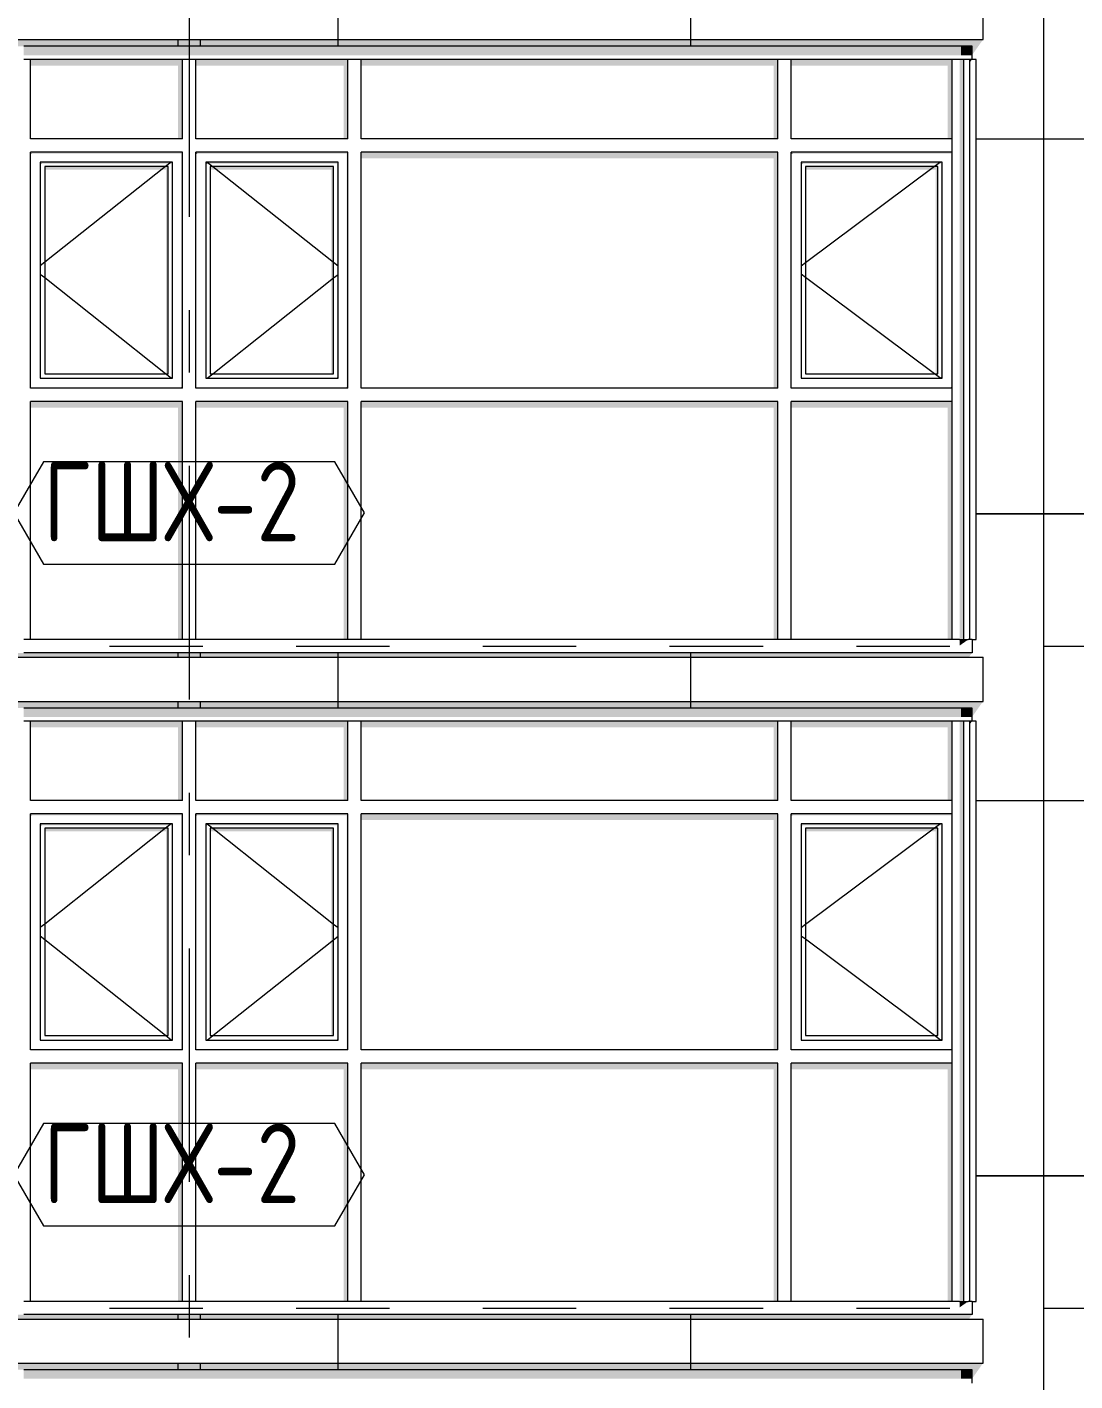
# Model space of a CAD drawing. Header units: millimetres. Extents: x 18162 to 7085488, y 72188 to 247925.
# Drawn here: x 4832705 to 4837456, y 100506 to 106643 of the extents above; entities that cross this region are included whole.
import ezdxf
from ezdxf.enums import TextEntityAlignment as Align

# ---------------------------------------------------------------- set-up
doc = ezdxf.new("R2010")
doc.units = ezdxf.units.MM
doc.header["$MEASUREMENT"] = 0
doc.linetypes.add('Dashed', pattern=[423.333333, 211.666667, -211.666667])
doc.linetypes.add('Double Dashed', pattern=[1093.611073, 529.166651, -211.666656, 141.111112, -211.666656])
for name, color, linetype in [('Finish - Wall', 7, 'Continuous'), ('Structural - Bearing', 7, 'Continuous'), ('Structural - Grid', 7, 'Continuous')]:
    doc.layers.add(name, color=color, linetype=linetype)
doc.styles.add('GENERATED_STYLE_3', font='', dxfattribs={"width": 0.8})
doc.styles.get('GENERATED_STYLE_3').set_extended_font_data('ISOCPEUR MON')
doc.dimstyles.new('GENERATED_STYLE__15', dxfattribs={"dimtxt": 440.00001, "dimasz": 228, "dimexe": 0.18, "dimexo": 150, "dimgap": 0, "dimtad": 1, "dimdec": 0, "dimzin": 0, "dimdsep": 46, "dimtxsty": 'GENERATED_STYLE_3', "dimblk": 'ARROWHEAD_2', "dimblk1": 'ARROWHEAD_2', "dimblk2": 'ARROWHEAD_2', "dimcen": 0.09, "dimclrd": 13, "dimclre": 13, "dimclrt": 13, "dimadec": 0, "dimazin": 0, "dimtfac": 1, "dimtdec": 4, "dimtmove": 0, "dimatfit": 3, "dimfxl": 1, "dimtolj": 1, "dimtzin": 0, "dimarcsym": 0})
pattern_1 = [(180, (4860813, 82836.7), (0, 1000), []), (90, (4860813, 82836.7), (1000, 0), [])]

# ---------------------------------------------------------------- blocks, each defined once
blk = doc.blocks.new('*X1795', base_point=(4860813, 82836.7))
at = {"layer": 'Structural - Bearing', "color": 8, "linetype": 'Continuous', "lineweight": 13}
for p, q in [((4837313, 100736.7), (4837313, 98436.7)), ((4838913, 100736.7), (4838913, 100136.7)), ((4834113, 100586.7), (4834113, 100556.7)), ((4835713, 100586.7), (4835713, 100556.7)), ((4837009, 100136.7), (4837313, 100136.7)), ((4837313, 100136.7), (4837639.5, 100136.7)), ((4839239.5, 100136.7), (4840013, 100136.7)), ((4840013, 100136.7), (4840289.5, 100136.7)), ((4837313, 98436.7), (4837009, 98436.7)), ((4837009, 98436.7), (4837313, 98436.7)), ((4837313, 98436.7), (4837639.5, 98436.7)), ((4837313, 98436.7), (4837313, 97836.7)), ((4837639.5, 98436.7), (4837313, 98436.7)), ((4838913, 98436.7), (4840013, 98436.7)), ((4838913, 98436.7), (4838913, 97836.7)), ((4840013, 98436.7), (4839239.5, 98436.7)), ((4840289.5, 98436.7), (4840013, 98436.7)), ((4840013, 98436.7), (4840289.5, 98436.7)), ((4837313, 97836.7), (4837313, 97736.7)), ((4838913, 97836.7), (4838913, 97736.7)), ((4834113, 97806.7), (4834113, 97786.7)), ((4835713, 97806.7), (4835713, 97786.7))]:
    blk.add_line(p, q, dxfattribs=at)
blk = doc.blocks.new('*X1802', base_point=(4860813, 82836.7))
at = {"layer": 'Structural - Bearing', "color": 8, "linetype": 'Continuous', "lineweight": 13}
for p, q in [((4837313, 103736.7), (4837313, 101436.7)), ((4838913, 103736.7), (4838913, 103136.7)), ((4834113, 103586.7), (4834113, 103556.7)), ((4835713, 103586.7), (4835713, 103556.7)), ((4837009, 103136.7), (4837313, 103136.7)), ((4837313, 103136.7), (4837639.5, 103136.7)), ((4839239.5, 103136.7), (4840013, 103136.7)), ((4840013, 103136.7), (4840289.5, 103136.7)), ((4837313, 101436.7), (4837009, 101436.7)), ((4837009, 101436.7), (4837313, 101436.7)), ((4837313, 101436.7), (4837639.5, 101436.7)), ((4837313, 101436.7), (4837313, 100836.7)), ((4837639.5, 101436.7), (4837313, 101436.7)), ((4838913, 101436.7), (4840013, 101436.7)), ((4838913, 101436.7), (4838913, 100836.7)), ((4840013, 101436.7), (4839239.5, 101436.7)), ((4840289.5, 101436.7), (4840013, 101436.7)), ((4840013, 101436.7), (4840289.5, 101436.7)), ((4837313, 100836.7), (4837313, 100736.7)), ((4838913, 100836.7), (4838913, 100736.7)), ((4834113, 100806.7), (4834113, 100786.7)), ((4835713, 100806.7), (4835713, 100786.7))]:
    blk.add_line(p, q, dxfattribs=at)
blk = doc.blocks.new('*X1810', base_point=(4860813, 82836.7))
at = {"layer": 'Structural - Bearing', "color": 8, "linetype": 'Continuous', "lineweight": 13}
for p, q in [((4837313, 106736.7), (4837313, 104436.7)), ((4838913, 106736.7), (4838913, 106136.7)), ((4834113, 106586.7), (4834113, 106556.7)), ((4835713, 106586.7), (4835713, 106556.7)), ((4837009, 106136.7), (4837313, 106136.7)), ((4837313, 106136.7), (4837639.5, 106136.7)), ((4839239.5, 106136.7), (4840013, 106136.7)), ((4840013, 106136.7), (4840289.5, 106136.7)), ((4837313, 104436.7), (4837009, 104436.7)), ((4837009, 104436.7), (4837313, 104436.7)), ((4837313, 104436.7), (4837639.5, 104436.7)), ((4837313, 104436.7), (4837313, 103836.7)), ((4837639.5, 104436.7), (4837313, 104436.7)), ((4838913, 104436.7), (4840013, 104436.7)), ((4838913, 104436.7), (4838913, 103836.7)), ((4840013, 104436.7), (4839239.5, 104436.7)), ((4840289.5, 104436.7), (4840013, 104436.7)), ((4840013, 104436.7), (4840289.5, 104436.7)), ((4834113, 103806.7), (4834113, 103786.7)), ((4835713, 103806.7), (4835713, 103786.7)), ((4837313, 103836.7), (4837313, 103736.7)), ((4838913, 103836.7), (4838913, 103736.7))]:
    blk.add_line(p, q, dxfattribs=at)
blk = doc.blocks.new('*X1825', base_point=(4860813, 82836.7))
at = {"layer": 'Structural - Bearing', "color": 7, "linetype": 'Continuous', "lineweight": 9}
for p, q in [((4830913, 100786.7), (4830913, 100586.7)), ((4832513, 100786.7), (4832513, 100586.7)), ((4834113, 100786.7), (4834113, 100586.7)), ((4835713, 100786.7), (4835713, 100586.7))]:
    blk.add_line(p, q, dxfattribs=at)
blk = doc.blocks.new('*X1826', base_point=(4860813, 82836.7))
at = {"layer": 'Structural - Bearing', "color": 7, "linetype": 'Continuous', "lineweight": 9}
for p, q in [((4830913, 103786.7), (4830913, 103586.7)), ((4832513, 103786.7), (4832513, 103586.7)), ((4834113, 103786.7), (4834113, 103586.7)), ((4835713, 103786.7), (4835713, 103586.7))]:
    blk.add_line(p, q, dxfattribs=at)
blk = doc.blocks.new('*X1827', base_point=(4860813, 82836.7))
at = {"layer": 'Structural - Bearing', "color": 7, "linetype": 'Continuous', "lineweight": 9}
for p, q in [((4830913, 106786.7), (4830913, 106586.7)), ((4832513, 106786.7), (4832513, 106586.7)), ((4834113, 106786.7), (4834113, 106586.7)), ((4835713, 106786.7), (4835713, 106586.7))]:
    blk.add_line(p, q, dxfattribs=at)
blk = doc.blocks.new('*D2094', base_point=(4860813, 82836.7))
at = {"color": 13, "linetype": 'Continuous', "lineweight": 13}
for p, q in [((4844580.9, 133286.7), (4844580.9, 133433.4)), ((4844805.9, 133286.7), (4829939.5, 133286.7)), ((4844580.9, 82736.7), (4844580.9, 133286.7))]:
    blk.add_line(p, q, dxfattribs=at)
at = {"color": 12, "linetype": 'Continuous', "lineweight": 35}
for p, q in [((4844730.9, 133200.1), (4844430.9, 133373.3)), ((4844430.9, 82823.3), (4844730.9, 82650.1))]:
    blk.add_line(p, q, dxfattribs=at)
at = {"color": 13, "lineweight": 13, "insert": (4844708.4, 107335.5), "char_height": 440, "attachment_point": 7, "rotation": 90, "style": 'GENERATED_STYLE_3'}
blk.add_mtext('\\A1;{\\pql;\\fISOCPEUR MON|b0|i0|c0|p0;\\W0.800000;50,550}', dxfattribs=at)
blk = doc.blocks.new('ARROWHEAD_2')
at = {"color": 0, "linetype": 'Continuous', "lineweight": 0}
for p, q in [((-0.378, -0.655), (0.378, 0.655)), ((0, 0), (-1, 0))]:
    blk.add_line(p, q, dxfattribs=at)
blk = doc.blocks.new('Label_97_3', base_point=(4833439.5, 101206.7))
at = {"color": 13, "linetype": 'Continuous', "lineweight": 13, "flags": 128}
blk.add_lwpolyline([(4832644.4, 101440.9), (4832778.5, 101208.7), (4834100.6, 101208.7), (4834234.7, 101440.9), (4834100.6, 101673.2), (4832778.5, 101673.2)], close=True, dxfattribs=at)
at = {"color": 13, "lineweight": 13, "insert": (4832778.5, 101672.5), "char_height": 360, "attachment_point": 1, "style": 'GENERATED_STYLE_3'}
blk.add_mtext('\\A1;{\\pql;\\pt0,253000;\\fISOCPEUR MON|b0|i0|c0|p0;\\W0.800000;ГШХ-2\\fISOCPEUR MON|b0|i0|c0|p0;\\W0.800000;\\A1{\\H.66x;\\S^  ;}\\fISOCPEUR MON|b0|i0|c0|p0;\\W0.800000;\\fISOCPEUR MON|b0|i0|c0|p0;\\W0.800000;\\A1{\\H.66x;\\S^  ;}\\fISOCPEUR MON|b0|i0|c0|p0;\\W0.800000; \\fISOCPEUR MON|b0|i0|c0|p0;\\W0.800000;\\fISOCPEUR MON|b0|i0|c0|p0;\\W0.800000;\\fISOCPEUR MON|b0|i0|c0|p0;\\W0.800000;\\fISOCPEUR MON|b0|i0|c0|p0;\\W0.800000;\\fISOCPEUR MON|b0|i0|c0|p0;\\W0.800000;\\fISOCPEUR MON|b0|i0|c0|p0;\\W0.800000;\\fISOCPEUR MON|b0|i0|c0|p0;\\W0.800000;\\fISOCPEUR MON|b0|i0|c0|p0;\\W0.800000;\\fISOCPEUR MON|b0|i0|c0|p0;\\W0.800000;\\fISOCPEUR MON|b0|i0|c0|p0;\\W0.800000;\\fISOCPEUR MON|b0|i0|c0|p0;\\W0.800000;\\fISOCPEUR MON|b0|i0|c0|p0;\\W0.800000;\\fISOCPEUR MON|b0|i0|c0|p0;\\W0.800000;\\fISOCPEUR MON|b0|i0|c0|p0;\\W0.800000;\\fISOCPEUR MON|b0|i0|c0|p0;\\W0.800000;\\fISOCPEUR MON|b0|i0|c0|p0;\\W0.800000;\\fISOCPEUR MON|b0|i0|c0|p0;\\W0.800000;\\fISOCPEUR MON|b0|i0|c0|p0;\\W0.800000;\\fISOCPEUR MON|b0|i0|c0|p0;\\W0.800000;\\fISOCPEUR MON|b0|i0|c0|p0;\\W0.800000;\\fISOCPEUR MON|b0|i0|c0|p0;\\W0.800000;\\fISOCPEUR MON|b0|i0|c0|p0;\\W0.800000;\\fISOCPEUR MON|b0|i0|c0|p0;\\W0.800000;\\fISOCPEUR MON|b0|i0|c0|p0;\\W0.800000;\\fISOCPEUR MON|b0|i0|c0|p0;\\W0.800000;\\fISOCPEUR MON|b0|i0|c0|p0;\\W0.800000;\\fISOCPEUR MON|b0|i0|c0|p0;\\W0.800000;\\fISOCPEUR MON|b0|i0|c0|p0;\\W0.800000;\\fISOCPEUR MON|b0|i0|c0|p0;\\W0.800000;\\fISOCPEUR MON|b0|i0|c0|p0;\\W0.800000;\\fISOCPEUR MON|b0|i0|c0|p0;\\W0.800000;\\fISOCPEUR MON|b0|i0|c0|p0;\\W0.800000;\\fISOCPEUR MON|b0|i0|c0|p0;\\W0.800000;\\fISOCPEUR MON|b0|i0|c0|p0;\\W0.800000;\\fISOCPEUR MON|b0|i0|c0|p0;\\W0.800000;\\fISOCPEUR MON|b0|i0|c0|p0;\\W0.800000;\\fISOCPEUR MON|b0|i0|c0|p0;\\W0.800000;\\fISOCPEUR MON|b0|i0|c0|p0;\\W0.800000;\\fISOCPEUR MON|b0|i0|c0|p0;\\W0.800000;\\fISOCPEUR MON|b0|i0|c0|p0;\\W0.800000;\\fISOCPEUR MON|b0|i0|c0|p0;\\W0.800000;\\fISOCPEUR MON|b0|i0|c0|p0;\\W0.800000;\\fISOCPEUR MON|b0|i0|c0|p0;\\W0.800000;}', dxfattribs=at)
blk = doc.blocks.new('Label_100_3', base_point=(4833439.5, 104206.7))
at = {"color": 13, "linetype": 'Continuous', "lineweight": 13, "flags": 128}
blk.add_lwpolyline([(4832644.4, 104440.9), (4832778.5, 104208.7), (4834100.6, 104208.7), (4834234.7, 104440.9), (4834100.6, 104673.2), (4832778.5, 104673.2)], close=True, dxfattribs=at)
at = {"color": 13, "lineweight": 13, "insert": (4832778.5, 104672.5), "char_height": 360, "attachment_point": 1, "style": 'GENERATED_STYLE_3'}
blk.add_mtext('\\A1;{\\pql;\\pt0,253000;\\fISOCPEUR MON|b0|i0|c0|p0;\\W0.800000;ГШХ-2\\fISOCPEUR MON|b0|i0|c0|p0;\\W0.800000;\\A1{\\H.66x;\\S^  ;}\\fISOCPEUR MON|b0|i0|c0|p0;\\W0.800000;\\fISOCPEUR MON|b0|i0|c0|p0;\\W0.800000;\\A1{\\H.66x;\\S^  ;}\\fISOCPEUR MON|b0|i0|c0|p0;\\W0.800000; \\fISOCPEUR MON|b0|i0|c0|p0;\\W0.800000;\\fISOCPEUR MON|b0|i0|c0|p0;\\W0.800000;\\fISOCPEUR MON|b0|i0|c0|p0;\\W0.800000;\\fISOCPEUR MON|b0|i0|c0|p0;\\W0.800000;\\fISOCPEUR MON|b0|i0|c0|p0;\\W0.800000;\\fISOCPEUR MON|b0|i0|c0|p0;\\W0.800000;\\fISOCPEUR MON|b0|i0|c0|p0;\\W0.800000;\\fISOCPEUR MON|b0|i0|c0|p0;\\W0.800000;\\fISOCPEUR MON|b0|i0|c0|p0;\\W0.800000;\\fISOCPEUR MON|b0|i0|c0|p0;\\W0.800000;\\fISOCPEUR MON|b0|i0|c0|p0;\\W0.800000;\\fISOCPEUR MON|b0|i0|c0|p0;\\W0.800000;\\fISOCPEUR MON|b0|i0|c0|p0;\\W0.800000;\\fISOCPEUR MON|b0|i0|c0|p0;\\W0.800000;\\fISOCPEUR MON|b0|i0|c0|p0;\\W0.800000;\\fISOCPEUR MON|b0|i0|c0|p0;\\W0.800000;\\fISOCPEUR MON|b0|i0|c0|p0;\\W0.800000;\\fISOCPEUR MON|b0|i0|c0|p0;\\W0.800000;\\fISOCPEUR MON|b0|i0|c0|p0;\\W0.800000;\\fISOCPEUR MON|b0|i0|c0|p0;\\W0.800000;\\fISOCPEUR MON|b0|i0|c0|p0;\\W0.800000;\\fISOCPEUR MON|b0|i0|c0|p0;\\W0.800000;\\fISOCPEUR MON|b0|i0|c0|p0;\\W0.800000;\\fISOCPEUR MON|b0|i0|c0|p0;\\W0.800000;\\fISOCPEUR MON|b0|i0|c0|p0;\\W0.800000;\\fISOCPEUR MON|b0|i0|c0|p0;\\W0.800000;\\fISOCPEUR MON|b0|i0|c0|p0;\\W0.800000;\\fISOCPEUR MON|b0|i0|c0|p0;\\W0.800000;\\fISOCPEUR MON|b0|i0|c0|p0;\\W0.800000;\\fISOCPEUR MON|b0|i0|c0|p0;\\W0.800000;\\fISOCPEUR MON|b0|i0|c0|p0;\\W0.800000;\\fISOCPEUR MON|b0|i0|c0|p0;\\W0.800000;\\fISOCPEUR MON|b0|i0|c0|p0;\\W0.800000;\\fISOCPEUR MON|b0|i0|c0|p0;\\W0.800000;\\fISOCPEUR MON|b0|i0|c0|p0;\\W0.800000;\\fISOCPEUR MON|b0|i0|c0|p0;\\W0.800000;\\fISOCPEUR MON|b0|i0|c0|p0;\\W0.800000;\\fISOCPEUR MON|b0|i0|c0|p0;\\W0.800000;\\fISOCPEUR MON|b0|i0|c0|p0;\\W0.800000;\\fISOCPEUR MON|b0|i0|c0|p0;\\W0.800000;\\fISOCPEUR MON|b0|i0|c0|p0;\\W0.800000;\\fISOCPEUR MON|b0|i0|c0|p0;\\W0.800000;\\fISOCPEUR MON|b0|i0|c0|p0;\\W0.800000;}', dxfattribs=at)
blk = doc.blocks.new('Standard grid marker[372]_3', base_point=(4833439.5, 142836.7))
at = {"layer": 'Structural - Grid', "color": 13, "linetype": 'Double Dashed', "lineweight": 13, "ltscale": 2}
blk.add_line((4833439.5, 141836.7), (4833439.5, 80336.7), dxfattribs=at)
at = {"layer": 'Structural - Grid', "color": 13, "lineweight": 13, "style": 'GENERATED_STYLE_3'}
blk.add_attdef('AC_MarkerText_1', text='', height=500, rotation=360, dxfattribs=at).set_placement((4833439.5, 78986.7), align=Align.TOP_CENTER)

msp = doc.modelspace()

# ---------------------------------------------------------------- hatches: boundary and pattern name
at = {"layer": 'Finish - Wall', "linetype": 'Continuous', "lineweight": 0}
for points in [[(4833439.5, 106556.7), (4832689.5, 106556.7), (4832689.5, 106516), (4833439.5, 106516)], [(4833439.5, 106556.7), (4833439.5, 106516), (4834189.5, 106516), (4834189.5, 106556.7)], [(4836139.5, 106556.7), (4834189.5, 106556.7), (4834189.5, 106516), (4836139.5, 106516)], [(4836939.5, 106556.7), (4836139.5, 106556.7), (4836139.5, 106516), (4836939.5, 106516)], [(4836939.5, 106556.7), (4836939.5, 106516), (4836989.5, 106516), (4836989.5, 106556.7)], [(4832719.5, 106496.7), (4832719.5, 106468.4), (4833389.5, 106468.4), (4833389.5, 106136.7), (4833409.5, 106136.7), (4833409.5, 106496.7)], [(4833469.5, 106496.7), (4833469.5, 106468.4), (4834139.5, 106468.4), (4834139.5, 106136.7), (4834159.5, 106136.7), (4834159.5, 106496.7)], [(4834219.5, 106496.7), (4834219.5, 106468.4), (4836089.5, 106468.4), (4836089.5, 106136.7), (4836109.5, 106136.7), (4836109.5, 106496.7)], [(4836169.5, 106468.4), (4836879.5, 106468.4), (4836879.5, 106136.7), (4836899.5, 106136.7), (4836899.5, 106496.7), (4836169.5, 106496.7)], [(4836952.4, 106496.7), (4836932.9, 106496.7), (4836932.9, 106106.7), (4836952.4, 106106.7)], [(4836979.5, 106496.7), (4836979.5, 106486), (4836980.7, 106484.3), (4836989.5, 106496.7)], [(4832726.6, 106069.6), (4832719.5, 106076.7), (4832719.5, 106069.6)], [(4832719.5, 106076.7), (4832726.6, 106069.6), (4833402.4, 106069.6), (4833409.5, 106076.7)], [(4833402.4, 106069.6), (4833404.5, 106069.6), (4833404.5, 105011.7), (4833409.5, 105006.7), (4833409.5, 106076.7)], [(4833476.6, 106069.6), (4833469.5, 106076.7), (4833469.5, 106069.6)], [(4833469.5, 106076.7), (4833476.6, 106069.6), (4834152.4, 106069.6), (4834159.5, 106076.7)], [(4834159.5, 106076.7), (4834152.4, 106069.6), (4834154.5, 106069.6), (4834154.5, 105011.7), (4834159.5, 105006.7)], [(4834219.5, 106076.7), (4834219.5, 106048.4), (4836089.5, 106048.4), (4836089.5, 105006.7), (4836109.5, 105006.7), (4836109.5, 106076.7)], [(4836176.6, 106069.6), (4836169.5, 106076.7), (4836169.5, 106069.6)], [(4836169.5, 106076.7), (4836176.6, 106069.6), (4836892.4, 106069.6), (4836899.5, 106076.7)], [(4836892.4, 106069.6), (4836894.5, 106069.6), (4836894.5, 105011.7), (4836899.5, 105006.7), (4836899.5, 106076.7)], [(4836952.4, 106106.7), (4836932.9, 106106.7), (4836932.9, 104976.7), (4836952.4, 104976.7)], [(4832764.5, 106031.7), (4832764.5, 106024.6), (4832771.6, 106024.6)], [(4832764.5, 106031.7), (4832771.6, 106024.6), (4833357.4, 106024.6), (4833364.5, 106031.7)], [(4833344.5, 106011.7), (4832784.5, 106011.7), (4832784.5, 105997.5), (4833334.5, 105997.5), (4833334.5, 105071.7), (4833344.5, 105071.7)], [(4833357.4, 106024.6), (4833359.5, 106024.6), (4833359.5, 105056.7), (4833364.5, 105051.7), (4833364.5, 106031.7)], [(4833514.5, 106031.7), (4833514.5, 106024.6), (4833521.6, 106024.6)], [(4834114.5, 106031.7), (4833514.5, 106031.7), (4833521.6, 106024.6), (4834107.4, 106024.6)], [(4834094.5, 106011.7), (4833534.5, 106011.7), (4833534.5, 105997.5), (4834084.5, 105997.5), (4834084.5, 105071.7), (4834094.5, 105071.7)], [(4834114.5, 106031.7), (4834107.4, 106024.6), (4834109.5, 106024.6), (4834109.5, 105056.7), (4834114.5, 105051.7)], [(4836214.5, 106031.7), (4836214.5, 106024.6), (4836221.6, 106024.6)], [(4836854.5, 106031.7), (4836214.5, 106031.7), (4836221.6, 106024.6), (4836847.4, 106024.6)], [(4836834.5, 106011.7), (4836234.5, 106011.7), (4836234.5, 105997.5), (4836824.5, 105997.5), (4836824.5, 105071.7), (4836834.5, 105071.7)], [(4836854.5, 106031.7), (4836847.4, 106024.6), (4836849.5, 106024.6), (4836849.5, 105056.7), (4836854.5, 105051.7)], [(4833359.5, 105051.7), (4833364.5, 105051.7), (4833359.5, 105056.7)], [(4833404.5, 105006.7), (4833409.5, 105006.7), (4833404.5, 105011.7)], [(4834109.5, 105051.7), (4834114.5, 105051.7), (4834109.5, 105056.7)], [(4834159.5, 105006.7), (4834154.5, 105011.7), (4834154.5, 105006.7)], [(4836849.5, 105051.7), (4836854.5, 105051.7), (4836849.5, 105056.7)], [(4836899.5, 105006.7), (4836894.5, 105011.7), (4836894.5, 105006.7)], [(4832719.5, 104946.7), (4832719.5, 104918.4), (4833389.5, 104918.4), (4833389.5, 103866.7), (4833409.5, 103866.7), (4833409.5, 104946.7)], [(4834159.5, 104946.7), (4833469.5, 104946.7), (4833469.5, 104918.4), (4834139.5, 104918.4), (4834139.5, 103866.7), (4834159.5, 103866.7)], [(4836109.5, 104946.7), (4834219.5, 104946.7), (4834219.5, 104918.4), (4836089.5, 104918.4), (4836089.5, 103866.7), (4836109.5, 103866.7)], [(4836169.5, 104946.7), (4836169.5, 104918.4), (4836879.5, 104918.4), (4836879.5, 103866.7), (4836899.5, 103866.7), (4836899.5, 104946.7)], [(4836952.4, 104976.7), (4836932.9, 104976.7), (4836932.9, 103866.7), (4836952.4, 103866.7)], [(4836932.9, 103866.7), (4836932.9, 103839.1), (4836939.5, 103843.8), (4836939.5, 103866.7)], [(4836971.9, 103866.7), (4836939.5, 103866.7), (4836939.5, 103843.8)], [(4832689.5, 103556.7), (4832689.5, 103516), (4833439.5, 103516), (4833439.5, 103556.7)], [(4834189.5, 103556.7), (4833439.5, 103556.7), (4833439.5, 103516), (4834189.5, 103516)], [(4834189.5, 103556.7), (4834189.5, 103516), (4836139.5, 103516), (4836139.5, 103556.7)], [(4836139.5, 103556.7), (4836139.5, 103516), (4836939.5, 103516), (4836939.5, 103556.7)], [(4836989.5, 103556.7), (4836939.5, 103556.7), (4836939.5, 103516), (4836989.5, 103516)], [(4833409.5, 103496.7), (4832719.5, 103496.7), (4832719.5, 103468.4), (4833389.5, 103468.4), (4833389.5, 103136.7), (4833409.5, 103136.7)], [(4833469.5, 103496.7), (4833469.5, 103468.4), (4834139.5, 103468.4), (4834139.5, 103136.7), (4834159.5, 103136.7), (4834159.5, 103496.7)], [(4836109.5, 103496.7), (4834219.5, 103496.7), (4834219.5, 103468.4), (4836089.5, 103468.4), (4836089.5, 103136.7), (4836109.5, 103136.7)], [(4836169.5, 103468.4), (4836879.5, 103468.4), (4836879.5, 103136.7), (4836899.5, 103136.7), (4836899.5, 103496.7), (4836169.5, 103496.7)], [(4836952.4, 103496.7), (4836932.9, 103496.7), (4836932.9, 103106.7), (4836952.4, 103106.7)], [(4836979.5, 103496.7), (4836979.5, 103486), (4836980.7, 103484.3), (4836989.5, 103496.7)], [(4836952.4, 103106.7), (4836932.9, 103106.7), (4836932.9, 101976.7), (4836952.4, 101976.7)], [(4832726.6, 103069.6), (4832719.5, 103076.7), (4832719.5, 103069.6)], [(4832719.5, 103076.7), (4832726.6, 103069.6), (4833402.4, 103069.6), (4833409.5, 103076.7)], [(4833409.5, 103076.7), (4833402.4, 103069.6), (4833404.5, 103069.6), (4833404.5, 102011.7), (4833409.5, 102006.7)], [(4833476.6, 103069.6), (4833469.5, 103076.7), (4833469.5, 103069.6)], [(4833469.5, 103076.7), (4833476.6, 103069.6), (4834152.4, 103069.6), (4834159.5, 103076.7)], [(4834159.5, 103076.7), (4834152.4, 103069.6), (4834154.5, 103069.6), (4834154.5, 102011.7), (4834159.5, 102006.7)], [(4834219.5, 103076.7), (4834219.5, 103048.4), (4836089.5, 103048.4), (4836089.5, 102006.7), (4836109.5, 102006.7), (4836109.5, 103076.7)], [(4836176.6, 103069.6), (4836169.5, 103076.7), (4836169.5, 103069.6)], [(4836169.5, 103076.7), (4836176.6, 103069.6), (4836892.4, 103069.6), (4836899.5, 103076.7)], [(4836892.4, 103069.6), (4836894.5, 103069.6), (4836894.5, 102011.7), (4836899.5, 102006.7), (4836899.5, 103076.7)], [(4832764.5, 103031.7), (4832764.5, 103024.6), (4832771.6, 103024.6)], [(4832764.5, 103031.7), (4832771.6, 103024.6), (4833357.4, 103024.6), (4833364.5, 103031.7)], [(4833344.5, 103011.7), (4832784.5, 103011.7), (4832784.5, 102997.5), (4833334.5, 102997.5), (4833334.5, 102071.7), (4833344.5, 102071.7)], [(4833364.5, 103031.7), (4833357.4, 103024.6), (4833359.5, 103024.6), (4833359.5, 102056.7), (4833364.5, 102051.7)], [(4833514.5, 103031.7), (4833514.5, 103024.6), (4833521.6, 103024.6)], [(4834114.5, 103031.7), (4833514.5, 103031.7), (4833521.6, 103024.6), (4834107.4, 103024.6)], [(4834094.5, 103011.7), (4833534.5, 103011.7), (4833534.5, 102997.5), (4834084.5, 102997.5), (4834084.5, 102071.7), (4834094.5, 102071.7)], [(4834114.5, 103031.7), (4834107.4, 103024.6), (4834109.5, 103024.6), (4834109.5, 102056.7), (4834114.5, 102051.7)], [(4836214.5, 103031.7), (4836214.5, 103024.6), (4836221.6, 103024.6)], [(4836854.5, 103031.7), (4836214.5, 103031.7), (4836221.6, 103024.6), (4836847.4, 103024.6)], [(4836834.5, 103011.7), (4836234.5, 103011.7), (4836234.5, 102997.5), (4836824.5, 102997.5), (4836824.5, 102071.7), (4836834.5, 102071.7)], [(4836854.5, 103031.7), (4836847.4, 103024.6), (4836849.5, 103024.6), (4836849.5, 102056.7), (4836854.5, 102051.7)], [(4833359.5, 102051.7), (4833364.5, 102051.7), (4833359.5, 102056.7)], [(4833404.5, 102006.7), (4833409.5, 102006.7), (4833404.5, 102011.7)], [(4834109.5, 102051.7), (4834114.5, 102051.7), (4834109.5, 102056.7)], [(4834154.5, 102011.7), (4834154.5, 102006.7), (4834159.5, 102006.7)], [(4836849.5, 102051.7), (4836854.5, 102051.7), (4836849.5, 102056.7)], [(4836899.5, 102006.7), (4836894.5, 102011.7), (4836894.5, 102006.7)], [(4832719.5, 101946.7), (4832719.5, 101918.4), (4833389.5, 101918.4), (4833389.5, 100866.7), (4833409.5, 100866.7), (4833409.5, 101946.7)], [(4833469.5, 101946.7), (4833469.5, 101918.4), (4834139.5, 101918.4), (4834139.5, 100866.7), (4834159.5, 100866.7), (4834159.5, 101946.7)], [(4836109.5, 101946.7), (4834219.5, 101946.7), (4834219.5, 101918.4), (4836089.5, 101918.4), (4836089.5, 100866.7), (4836109.5, 100866.7)], [(4836169.5, 101946.7), (4836169.5, 101918.4), (4836879.5, 101918.4), (4836879.5, 100866.7), (4836899.5, 100866.7), (4836899.5, 101946.7)], [(4836952.4, 101976.7), (4836932.9, 101976.7), (4836932.9, 100866.7), (4836952.4, 100866.7)], [(4836932.9, 100866.7), (4836932.9, 100839.1), (4836939.5, 100843.8), (4836939.5, 100866.7)], [(4836971.9, 100866.7), (4836939.5, 100866.7), (4836939.5, 100843.8)], [(4833439.5, 100556.7), (4832689.5, 100556.7), (4832689.5, 100516), (4833439.5, 100516)], [(4834189.5, 100556.7), (4833439.5, 100556.7), (4833439.5, 100516), (4834189.5, 100516)], [(4834189.5, 100556.7), (4834189.5, 100516), (4836139.5, 100516), (4836139.5, 100556.7)], [(4836939.5, 100556.7), (4836139.5, 100556.7), (4836139.5, 100516), (4836939.5, 100516)], [(4836989.5, 100556.7), (4836939.5, 100556.7), (4836939.5, 100516), (4836989.5, 100516)]]:
    msp.add_hatch(color=49, dxfattribs=at).paths.add_polyline_path(points)
at = {"layer": 'Structural - Bearing', "linetype": 'Continuous', "lineweight": 0}
for points in [[(4828489.5, 104877.5), (4828489.5, 104677.5), (4828589.5, 104677.5), (4828589.5, 104658.2), (4828599.5, 104658.2), (4828599.5, 103736.7), (4829839.5, 103736.7), (4829839.5, 103786.7), (4833389.5, 103786.7), (4833389.5, 103806.7), (4829889.5, 103806.7), (4829889.5, 103866.7), (4829870, 103866.7), (4829870, 106496.7), (4829889.5, 106496.7), (4829889.5, 106556.7), (4833389.5, 106556.7), (4833389.5, 106586.7), (4829839.5, 106586.7), (4829839.5, 106736.7), (4828599.5, 106736.7), (4828599.5, 105042.3), (4828589.5, 105028.2), (4828589.5, 105018.9)], [(4833489.5, 106586.7), (4833389.5, 106586.7), (4833389.5, 106556.7), (4833439.5, 106556.7), (4833489.5, 106556.7)], [(4837039.5, 106586.7), (4833489.5, 106586.7), (4833489.5, 106556.7), (4836989.5, 106556.7), (4836989.5, 106516)], [(4833389.5, 103806.7), (4833389.5, 103786.7), (4833489.5, 103786.7), (4833489.5, 103806.7), (4833439.5, 103806.7)], [(4833489.5, 103806.7), (4833489.5, 103786.7), (4836975.4, 103786.7), (4836989.5, 103806.7)], [(4828489.5, 101677.5), (4828589.5, 101677.5), (4828589.5, 101658.2), (4828599.5, 101658.2), (4828599.5, 100736.7), (4829839.5, 100736.7), (4829839.5, 100786.7), (4833389.5, 100786.7), (4833389.5, 100806.7), (4829889.5, 100806.7), (4829889.5, 100866.7), (4829870, 100866.7), (4829870, 103496.7), (4829889.5, 103496.7), (4829889.5, 103556.7), (4833389.5, 103556.7), (4833389.5, 103586.7), (4829839.5, 103586.7), (4829839.5, 103736.7), (4828599.5, 103736.7), (4828599.5, 102042.3), (4828589.5, 102028.2), (4828589.5, 102018.9), (4828489.5, 101877.5)], [(4833389.5, 103556.7), (4833439.5, 103556.7), (4833489.5, 103556.7), (4833489.5, 103586.7), (4833389.5, 103586.7)], [(4833489.5, 103586.7), (4833489.5, 103556.7), (4836989.5, 103556.7), (4836989.5, 103516), (4837039.5, 103586.7)], [(4833439.5, 100806.7), (4833389.5, 100806.7), (4833389.5, 100786.7), (4833489.5, 100786.7), (4833489.5, 100806.7)], [(4833489.5, 100786.7), (4836975.4, 100786.7), (4836989.5, 100806.7), (4833489.5, 100806.7)], [(4828489.5, 98677.5), (4828589.5, 98677.5), (4828589.5, 98658.2), (4828599.5, 98658.2), (4828599.5, 97736.7), (4829839.5, 97736.7), (4829839.5, 97786.7), (4833389.5, 97786.7), (4833389.5, 97806.7), (4829889.5, 97806.7), (4829889.5, 97866.7), (4829870, 97866.7), (4829870, 100496.7), (4829889.5, 100496.7), (4829889.5, 100556.7), (4833389.5, 100556.7), (4833389.5, 100586.7), (4829839.5, 100586.7), (4829839.5, 100736.7), (4828599.5, 100736.7), (4828599.5, 99042.3), (4828589.5, 99028.2), (4828589.5, 99018.9), (4828489.5, 98877.5)], [(4833489.5, 100586.7), (4833389.5, 100586.7), (4833389.5, 100556.7), (4833439.5, 100556.7), (4833489.5, 100556.7)], [(4833489.5, 100556.7), (4836989.5, 100556.7), (4836989.5, 100516), (4837039.5, 100586.7), (4833489.5, 100586.7)]]:
    msp.add_hatch(color=49, dxfattribs=at).paths.add_polyline_path(points)
at = {"layer": 'Structural - Bearing', "linetype": 'Continuous', "lineweight": 9}
h = msp.add_hatch(dxfattribs=at)
h.set_pattern_fill('Grid_100x100_0003', style=0, pattern_type=2)
h.set_pattern_definition(pattern_1)
h.paths.add_polyline_path([(4833489.5, 106586.7), (4833389.5, 106586.7), (4833389.5, 106556.7), (4833439.5, 106556.7), (4833489.5, 106556.7)])
h = msp.add_hatch(dxfattribs=at)
h.set_pattern_fill('Grid_100x100_0003', style=0, pattern_type=2)
h.set_pattern_definition([(180, (4860813, 82836.7), (0, 1000), []), (90, (4860813, 82836.7), (1000, 0), [])])
h.paths.add_polyline_path([(4833389.5, 103806.7), (4833389.5, 103786.7), (4833489.5, 103786.7), (4833489.5, 103806.7), (4833439.5, 103806.7)])
h = msp.add_hatch(dxfattribs=at)
h.set_pattern_fill('Grid_100x100_0003', style=0, pattern_type=2)
h.set_pattern_definition([(180, (4860813, 82836.7), (0, 1000), []), (90, (4860813, 82836.7), (1000, 0), [])])
h.paths.add_polyline_path([(4833389.5, 103556.7), (4833439.5, 103556.7), (4833489.5, 103556.7), (4833489.5, 103586.7), (4833389.5, 103586.7)])
h = msp.add_hatch(dxfattribs=at)
h.set_pattern_fill('Grid_100x100_0003', style=0, pattern_type=2)
h.set_pattern_definition([(180, (4860813, 82836.7), (0, 1000), []), (90, (4860813, 82836.7), (1000, 0), [])])
h.paths.add_polyline_path([(4833439.5, 100806.7), (4833389.5, 100806.7), (4833389.5, 100786.7), (4833489.5, 100786.7), (4833489.5, 100806.7)])
h = msp.add_hatch(dxfattribs=at)
h.set_pattern_fill('Grid_100x100_0003', style=0, pattern_type=2)
h.set_pattern_definition(pattern_1)
h.paths.add_polyline_path([(4833489.5, 100586.7), (4833389.5, 100586.7), (4833389.5, 100556.7), (4833439.5, 100556.7), (4833489.5, 100556.7)])

# ---------------------------------------------------------------- linework, layer by layer
at = {"color": 8, "linetype": 'Dashed', "lineweight": 13, "ltscale": 2}
for p, q in [((4805138.5, 103836.7), (4846132, 103836.7)), ((4805138.5, 100836.7), (4846132, 100836.7))]:
    msp.add_line(p, q, dxfattribs=at)
at = {"layer": 'Finish - Wall', "color": 7, "linetype": 'Continuous', "lineweight": 9}
for p, q in [((4833439.5, 106556.7), (4832689.5, 106556.7)), ((4834189.5, 106556.7), (4833439.5, 106556.7)), ((4836139.5, 106556.7), (4834189.5, 106556.7)), ((4836939.5, 106556.7), (4836139.5, 106556.7)), ((4836989.5, 106556.7), (4836939.5, 106556.7)), ((4836989.5, 106496.7), (4836989.5, 106556.7)), ((4832719.5, 106496.7), (4832689.5, 106496.7)), ((4833409.5, 106496.7), (4832719.5, 106496.7)), ((4832719.5, 106136.7), (4832719.5, 106496.7)), ((4833439.5, 106496.7), (4833409.5, 106496.7)), ((4833409.5, 106136.7), (4833409.5, 106496.7)), ((4833469.5, 106496.7), (4833439.5, 106496.7)), ((4834159.5, 106496.7), (4833469.5, 106496.7)), ((4833469.5, 106136.7), (4833469.5, 106496.7)), ((4834189.5, 106496.7), (4834159.5, 106496.7)), ((4834159.5, 106136.7), (4834159.5, 106496.7)), ((4834219.5, 106496.7), (4834189.5, 106496.7)), ((4836109.5, 106496.7), (4834219.5, 106496.7)), ((4834219.5, 106136.7), (4834219.5, 106496.7)), ((4836139.5, 106496.7), (4836109.5, 106496.7)), ((4836109.5, 106136.7), (4836109.5, 106496.7)), ((4836169.5, 106496.7), (4836139.5, 106496.7)), ((4836899.5, 106496.7), (4836169.5, 106496.7)), ((4836169.5, 106136.7), (4836169.5, 106496.7)), ((4836899.5, 106136.7), (4836899.5, 106496.7)), ((4836932.9, 106496.7), (4836899.5, 106496.7)), ((4836952.4, 106496.7), (4836932.9, 106496.7)), ((4836971.9, 106496.7), (4836952.4, 106496.7)), ((4836952.4, 106106.7), (4836952.4, 106496.7)), ((4836979.5, 106496.7), (4836971.9, 106496.7)), ((4836979.5, 106106.7), (4836979.5, 106496.7)), ((4836989.5, 106496.7), (4836979.5, 106496.7)), ((4837009, 106496.7), (4836989.5, 106496.7)), ((4837009, 106106.7), (4837009, 106496.7)), ((4833409.5, 106136.7), (4832719.5, 106136.7)), ((4834159.5, 106136.7), (4833469.5, 106136.7)), ((4836109.5, 106136.7), (4834219.5, 106136.7)), ((4836899.5, 106136.7), (4836169.5, 106136.7)), ((4836899.5, 106106.7), (4836899.5, 106136.7)), ((4832719.5, 105006.7), (4832719.5, 106076.7)), ((4833409.5, 106076.7), (4832719.5, 106076.7)), ((4833409.5, 105006.7), (4833409.5, 106076.7)), ((4833469.5, 105006.7), (4833469.5, 106076.7)), ((4834159.5, 106076.7), (4833469.5, 106076.7)), ((4834159.5, 105006.7), (4834159.5, 106076.7)), ((4834219.5, 105006.7), (4834219.5, 106076.7)), ((4836109.5, 106076.7), (4834219.5, 106076.7)), ((4836109.5, 105006.7), (4836109.5, 106076.7)), ((4836169.5, 105006.7), (4836169.5, 106076.7)), ((4836899.5, 106076.7), (4836169.5, 106076.7)), ((4836899.5, 106076.7), (4836899.5, 106106.7)), ((4836899.5, 105006.7), (4836899.5, 106076.7)), ((4836952.4, 104976.7), (4836952.4, 106106.7)), ((4836979.5, 104976.7), (4836979.5, 106106.7)), ((4837009, 104976.7), (4837009, 106106.7)), ((4832764.5, 106031.7), (4832764.5, 105051.7)), ((4833364.5, 106031.7), (4832764.5, 106031.7)), ((4833344.5, 106011.7), (4832784.5, 106011.7)), ((4833332.7, 106011.7), (4832784.5, 105577.3)), ((4832784.5, 106011.7), (4832784.5, 105071.7)), ((4833358, 106031.7), (4833332.7, 106011.7)), ((4833344.5, 105071.7), (4833344.5, 106011.7)), ((4833364.5, 105051.7), (4833364.5, 106031.7)), ((4833514.5, 106031.7), (4833514.5, 105051.7)), ((4834114.5, 106031.7), (4833514.5, 106031.7)), ((4833521.1, 106031.7), (4833546.3, 106011.7)), ((4834094.5, 106011.7), (4833534.5, 106011.7)), ((4833534.5, 106011.7), (4833534.5, 105071.7)), ((4833546.3, 106011.7), (4834094.5, 105577.3)), ((4834094.5, 105071.7), (4834094.5, 106011.7)), ((4834114.5, 105051.7), (4834114.5, 106031.7)), ((4836214.5, 106031.7), (4836214.5, 105051.7)), ((4836854.5, 106031.7), (4836214.5, 106031.7)), ((4836834.5, 106011.7), (4836234.5, 106011.7)), ((4836819.2, 106011.7), (4836234.5, 105575.3)), ((4836234.5, 106011.7), (4836234.5, 105071.7)), ((4836846, 106031.7), (4836819.2, 106011.7)), ((4836834.5, 105071.7), (4836834.5, 106011.7)), ((4836854.5, 105051.7), (4836854.5, 106031.7)), ((4832784.5, 105577.3), (4832764.5, 105561.5)), ((4834094.5, 105577.3), (4834114.5, 105561.5)), ((4836234.5, 105575.3), (4836214.5, 105560.3)), ((4832784.5, 105506), (4832764.5, 105521.9)), ((4833332.7, 105071.7), (4832784.5, 105506)), ((4833546.3, 105071.7), (4834094.5, 105506)), ((4834094.5, 105506), (4834114.5, 105521.9)), ((4836234.5, 105508.1), (4836214.5, 105523)), ((4836819.2, 105071.7), (4836234.5, 105508.1)), ((4832784.5, 105071.7), (4833344.5, 105071.7)), ((4833358, 105051.7), (4833332.7, 105071.7)), ((4833521.1, 105051.7), (4833546.3, 105071.7)), ((4833534.5, 105071.7), (4834094.5, 105071.7)), ((4836234.5, 105071.7), (4836834.5, 105071.7)), ((4836846, 105051.7), (4836819.2, 105071.7)), ((4833409.5, 105006.7), (4832719.5, 105006.7)), ((4832764.5, 105051.7), (4833364.5, 105051.7)), ((4834159.5, 105006.7), (4833469.5, 105006.7)), ((4833514.5, 105051.7), (4834114.5, 105051.7)), ((4836109.5, 105006.7), (4834219.5, 105006.7)), ((4836899.5, 105006.7), (4836169.5, 105006.7)), ((4836214.5, 105051.7), (4836854.5, 105051.7)), ((4836899.5, 104976.7), (4836899.5, 105006.7)), ((4832719.5, 103866.7), (4832719.5, 104946.7)), ((4833409.5, 104946.7), (4832719.5, 104946.7)), ((4833409.5, 103866.7), (4833409.5, 104946.7)), ((4833469.5, 103866.7), (4833469.5, 104946.7)), ((4834159.5, 104946.7), (4833469.5, 104946.7)), ((4834159.5, 103866.7), (4834159.5, 104946.7)), ((4834219.5, 103866.7), (4834219.5, 104946.7)), ((4836109.5, 104946.7), (4834219.5, 104946.7)), ((4836109.5, 103866.7), (4836109.5, 104946.7)), ((4836169.5, 103866.7), (4836169.5, 104946.7)), ((4836899.5, 104946.7), (4836169.5, 104946.7)), ((4836899.5, 104946.7), (4836899.5, 104976.7)), ((4836899.5, 103866.7), (4836899.5, 104946.7)), ((4836952.4, 103866.7), (4836952.4, 104976.7)), ((4836979.5, 103866.7), (4836979.5, 104976.7)), ((4837009, 103866.7), (4837009, 104976.7)), ((4832719.5, 103866.7), (4832689.5, 103866.7)), ((4833409.5, 103866.7), (4832719.5, 103866.7)), ((4833439.5, 103866.7), (4833409.5, 103866.7)), ((4833469.5, 103866.7), (4833439.5, 103866.7)), ((4834159.5, 103866.7), (4833469.5, 103866.7)), ((4834189.5, 103866.7), (4834159.5, 103866.7)), ((4834219.5, 103866.7), (4834189.5, 103866.7)), ((4836109.5, 103866.7), (4834219.5, 103866.7)), ((4836139.5, 103866.7), (4836109.5, 103866.7)), ((4836169.5, 103866.7), (4836139.5, 103866.7)), ((4836899.5, 103866.7), (4836169.5, 103866.7)), ((4836932.9, 103866.7), (4836899.5, 103866.7)), ((4836932.9, 103866.7), (4836952.4, 103866.7)), ((4836952.4, 103866.7), (4836971.9, 103866.7)), ((4836979.5, 103866.7), (4836971.9, 103866.7)), ((4836989.5, 103866.7), (4836979.5, 103866.7)), ((4836989.5, 103866.7), (4837009, 103866.7)), ((4836989.5, 103866.7), (4836989.5, 103806.7)), ((4833439.5, 103806.7), (4832689.5, 103806.7)), ((4834189.5, 103806.7), (4833439.5, 103806.7)), ((4836139.5, 103806.7), (4834189.5, 103806.7)), ((4836939.5, 103806.7), (4836139.5, 103806.7)), ((4836989.5, 103806.7), (4836939.5, 103806.7)), ((4833439.5, 103556.7), (4832689.5, 103556.7)), ((4834189.5, 103556.7), (4833439.5, 103556.7)), ((4836139.5, 103556.7), (4834189.5, 103556.7)), ((4836939.5, 103556.7), (4836139.5, 103556.7)), ((4836989.5, 103556.7), (4836939.5, 103556.7)), ((4836989.5, 103496.7), (4836989.5, 103556.7)), ((4832719.5, 103496.7), (4832689.5, 103496.7)), ((4833409.5, 103496.7), (4832719.5, 103496.7)), ((4832719.5, 103136.7), (4832719.5, 103496.7)), ((4833439.5, 103496.7), (4833409.5, 103496.7)), ((4833409.5, 103136.7), (4833409.5, 103496.7)), ((4833469.5, 103496.7), (4833439.5, 103496.7)), ((4834159.5, 103496.7), (4833469.5, 103496.7)), ((4833469.5, 103136.7), (4833469.5, 103496.7)), ((4834189.5, 103496.7), (4834159.5, 103496.7)), ((4834159.5, 103136.7), (4834159.5, 103496.7)), ((4834219.5, 103496.7), (4834189.5, 103496.7)), ((4836109.5, 103496.7), (4834219.5, 103496.7)), ((4834219.5, 103136.7), (4834219.5, 103496.7)), ((4836139.5, 103496.7), (4836109.5, 103496.7)), ((4836109.5, 103136.7), (4836109.5, 103496.7)), ((4836169.5, 103496.7), (4836139.5, 103496.7)), ((4836899.5, 103496.7), (4836169.5, 103496.7)), ((4836169.5, 103136.7), (4836169.5, 103496.7)), ((4836899.5, 103136.7), (4836899.5, 103496.7)), ((4836932.9, 103496.7), (4836899.5, 103496.7)), ((4836952.4, 103496.7), (4836932.9, 103496.7)), ((4836971.9, 103496.7), (4836952.4, 103496.7)), ((4836952.4, 103106.7), (4836952.4, 103496.7)), ((4836979.5, 103496.7), (4836971.9, 103496.7)), ((4836979.5, 103106.7), (4836979.5, 103496.7)), ((4836989.5, 103496.7), (4836979.5, 103496.7)), ((4837009, 103496.7), (4836989.5, 103496.7)), ((4837009, 103106.7), (4837009, 103496.7)), ((4833409.5, 103136.7), (4832719.5, 103136.7)), ((4834159.5, 103136.7), (4833469.5, 103136.7)), ((4836109.5, 103136.7), (4834219.5, 103136.7)), ((4836899.5, 103136.7), (4836169.5, 103136.7)), ((4836899.5, 103106.7), (4836899.5, 103136.7)), ((4836899.5, 103076.7), (4836899.5, 103106.7)), ((4836952.4, 101976.7), (4836952.4, 103106.7)), ((4836979.5, 101976.7), (4836979.5, 103106.7)), ((4837009, 101976.7), (4837009, 103106.7)), ((4832719.5, 102006.7), (4832719.5, 103076.7)), ((4833409.5, 103076.7), (4832719.5, 103076.7)), ((4833409.5, 102006.7), (4833409.5, 103076.7)), ((4833469.5, 102006.7), (4833469.5, 103076.7)), ((4834159.5, 103076.7), (4833469.5, 103076.7)), ((4834159.5, 102006.7), (4834159.5, 103076.7)), ((4834219.5, 102006.7), (4834219.5, 103076.7)), ((4836109.5, 103076.7), (4834219.5, 103076.7)), ((4836109.5, 102006.7), (4836109.5, 103076.7)), ((4836169.5, 102006.7), (4836169.5, 103076.7)), ((4836899.5, 103076.7), (4836169.5, 103076.7)), ((4836899.5, 102006.7), (4836899.5, 103076.7)), ((4832764.5, 103031.7), (4832764.5, 102051.7)), ((4833364.5, 103031.7), (4832764.5, 103031.7)), ((4833344.5, 103011.7), (4832784.5, 103011.7)), ((4833332.7, 103011.7), (4832784.5, 102577.3)), ((4832784.5, 103011.7), (4832784.5, 102071.7)), ((4833358, 103031.7), (4833332.7, 103011.7)), ((4833344.5, 102071.7), (4833344.5, 103011.7)), ((4833364.5, 102051.7), (4833364.5, 103031.7)), ((4833514.5, 103031.7), (4833514.5, 102051.7)), ((4834114.5, 103031.7), (4833514.5, 103031.7)), ((4833521.1, 103031.7), (4833546.3, 103011.7)), ((4834094.5, 103011.7), (4833534.5, 103011.7)), ((4833534.5, 103011.7), (4833534.5, 102071.7)), ((4833546.3, 103011.7), (4834094.5, 102577.3)), ((4834094.5, 102071.7), (4834094.5, 103011.7)), ((4834114.5, 102051.7), (4834114.5, 103031.7)), ((4836214.5, 103031.7), (4836214.5, 102051.7)), ((4836854.5, 103031.7), (4836214.5, 103031.7)), ((4836834.5, 103011.7), (4836234.5, 103011.7)), ((4836819.2, 103011.7), (4836234.5, 102575.3)), ((4836234.5, 103011.7), (4836234.5, 102071.7)), ((4836846, 103031.7), (4836819.2, 103011.7)), ((4836834.5, 102071.7), (4836834.5, 103011.7)), ((4836854.5, 102051.7), (4836854.5, 103031.7)), ((4832784.5, 102577.3), (4832764.5, 102561.5)), ((4834094.5, 102577.3), (4834114.5, 102561.5)), ((4836234.5, 102575.3), (4836214.5, 102560.3)), ((4832784.5, 102506), (4832764.5, 102521.9)), ((4833332.7, 102071.7), (4832784.5, 102506)), ((4833546.3, 102071.7), (4834094.5, 102506)), ((4834094.5, 102506), (4834114.5, 102521.9)), ((4836234.5, 102508.1), (4836214.5, 102523)), ((4836819.2, 102071.7), (4836234.5, 102508.1)), ((4832784.5, 102071.7), (4833344.5, 102071.7)), ((4833358, 102051.7), (4833332.7, 102071.7)), ((4833521.1, 102051.7), (4833546.3, 102071.7)), ((4833534.5, 102071.7), (4834094.5, 102071.7)), ((4836234.5, 102071.7), (4836834.5, 102071.7)), ((4836846, 102051.7), (4836819.2, 102071.7)), ((4833409.5, 102006.7), (4832719.5, 102006.7)), ((4832764.5, 102051.7), (4833364.5, 102051.7)), ((4834159.5, 102006.7), (4833469.5, 102006.7)), ((4833514.5, 102051.7), (4834114.5, 102051.7)), ((4836109.5, 102006.7), (4834219.5, 102006.7)), ((4836899.5, 102006.7), (4836169.5, 102006.7)), ((4836214.5, 102051.7), (4836854.5, 102051.7)), ((4836899.5, 101976.7), (4836899.5, 102006.7)), ((4832719.5, 100866.7), (4832719.5, 101946.7)), ((4833409.5, 101946.7), (4832719.5, 101946.7)), ((4833409.5, 100866.7), (4833409.5, 101946.7)), ((4833469.5, 100866.7), (4833469.5, 101946.7)), ((4834159.5, 101946.7), (4833469.5, 101946.7)), ((4834159.5, 100866.7), (4834159.5, 101946.7)), ((4834219.5, 100866.7), (4834219.5, 101946.7)), ((4836109.5, 101946.7), (4834219.5, 101946.7)), ((4836109.5, 100866.7), (4836109.5, 101946.7)), ((4836169.5, 100866.7), (4836169.5, 101946.7)), ((4836899.5, 101946.7), (4836169.5, 101946.7)), ((4836899.5, 101946.7), (4836899.5, 101976.7)), ((4836899.5, 100866.7), (4836899.5, 101946.7)), ((4836952.4, 100866.7), (4836952.4, 101976.7)), ((4836979.5, 100866.7), (4836979.5, 101976.7)), ((4837009, 100866.7), (4837009, 101976.7)), ((4832719.5, 100866.7), (4832689.5, 100866.7)), ((4833409.5, 100866.7), (4832719.5, 100866.7)), ((4833439.5, 100866.7), (4833409.5, 100866.7)), ((4833469.5, 100866.7), (4833439.5, 100866.7)), ((4834159.5, 100866.7), (4833469.5, 100866.7)), ((4834189.5, 100866.7), (4834159.5, 100866.7)), ((4834219.5, 100866.7), (4834189.5, 100866.7)), ((4836109.5, 100866.7), (4834219.5, 100866.7)), ((4836139.5, 100866.7), (4836109.5, 100866.7)), ((4836169.5, 100866.7), (4836139.5, 100866.7)), ((4836899.5, 100866.7), (4836169.5, 100866.7)), ((4836932.9, 100866.7), (4836899.5, 100866.7)), ((4836932.9, 100866.7), (4836952.4, 100866.7)), ((4836952.4, 100866.7), (4836971.9, 100866.7)), ((4836979.5, 100866.7), (4836971.9, 100866.7)), ((4836989.5, 100866.7), (4836979.5, 100866.7)), ((4836989.5, 100866.7), (4837009, 100866.7)), ((4836989.5, 100866.7), (4836989.5, 100806.7)), ((4833439.5, 100806.7), (4832689.5, 100806.7)), ((4834189.5, 100806.7), (4833439.5, 100806.7)), ((4836139.5, 100806.7), (4834189.5, 100806.7)), ((4836939.5, 100806.7), (4836139.5, 100806.7)), ((4836989.5, 100806.7), (4836939.5, 100806.7)), ((4833439.5, 100556.7), (4832689.5, 100556.7)), ((4834189.5, 100556.7), (4833439.5, 100556.7)), ((4836139.5, 100556.7), (4834189.5, 100556.7)), ((4836939.5, 100556.7), (4836139.5, 100556.7)), ((4836989.5, 100556.7), (4836939.5, 100556.7)), ((4836989.5, 100496.7), (4836989.5, 100556.7))]:
    msp.add_line(p, q, dxfattribs=at)
at = {"layer": 'Structural - Bearing', "color": 7, "linetype": 'Continuous', "lineweight": 13}
for p, q in [((4837039.5, 106586.7), (4837039.5, 106786.7)), ((4829839.5, 106586.7), (4837039.5, 106586.7)), ((4833389.5, 106556.7), (4833389.5, 106586.7)), ((4833489.5, 106586.7), (4833489.5, 106556.7)), ((4829839.5, 103786.7), (4837039.5, 103786.7)), ((4833389.5, 103786.7), (4833389.5, 103806.7)), ((4833489.5, 103806.7), (4833489.5, 103786.7)), ((4837039.5, 103586.7), (4837039.5, 103786.7)), ((4829839.5, 103586.7), (4837039.5, 103586.7)), ((4833389.5, 103556.7), (4833389.5, 103586.7)), ((4833489.5, 103586.7), (4833489.5, 103556.7)), ((4829839.5, 100786.7), (4837039.5, 100786.7)), ((4833389.5, 100786.7), (4833389.5, 100806.7)), ((4833489.5, 100806.7), (4833489.5, 100786.7)), ((4837039.5, 100586.7), (4837039.5, 100786.7)), ((4829839.5, 100586.7), (4837039.5, 100586.7)), ((4833389.5, 100556.7), (4833389.5, 100586.7)), ((4833489.5, 100586.7), (4833489.5, 100556.7))]:
    msp.add_line(p, q, dxfattribs=at)

# ---------------------------------------------------------------- block references
at = {"color": 12, "linetype": 'Continuous', "lineweight": 13}
for name, p in [('Label_100_3', (4833439.5, 104206.7)), ('Label_97_3', (4833439.5, 101206.7))]:
    msp.add_blockref(name, p, dxfattribs=at)
at = {"layer": 'Structural - Bearing', "lineweight": 0}
for name in ['*X1827', '*X1810', '*X1826', '*X1802', '*X1825', '*X1795']:
    msp.add_blockref(name, (4860813, 82836.7), dxfattribs=at)
at = {"layer": 'Structural - Grid', "color": 13, "linetype": 'Continuous', "lineweight": 13}
msp.add_blockref('Standard grid marker[372]_3', (4833439.5, 142836.7), dxfattribs=at)

# ---------------------------------------------------------------- dimensions: what is measured, and where the dimension line sits
at = {"color": 13, "linetype": 'Continuous', "lineweight": 13}
dim = msp.add_linear_dim(base=(4844580.9, 133286.7), p1=(4840289.5, 82736.7), p2=(4829789.5, 133286.7), angle=90, dimstyle='GENERATED_STYLE__15', dxfattribs=at)
dim.commit()
dim.dimension.update_dxf_attribs({"geometry": '*D2094', "text_midpoint": (4844272.9, 108239.9), "dimtype": 160, "text_rotation": 90})

doc.saveas('drawing.dxf')
